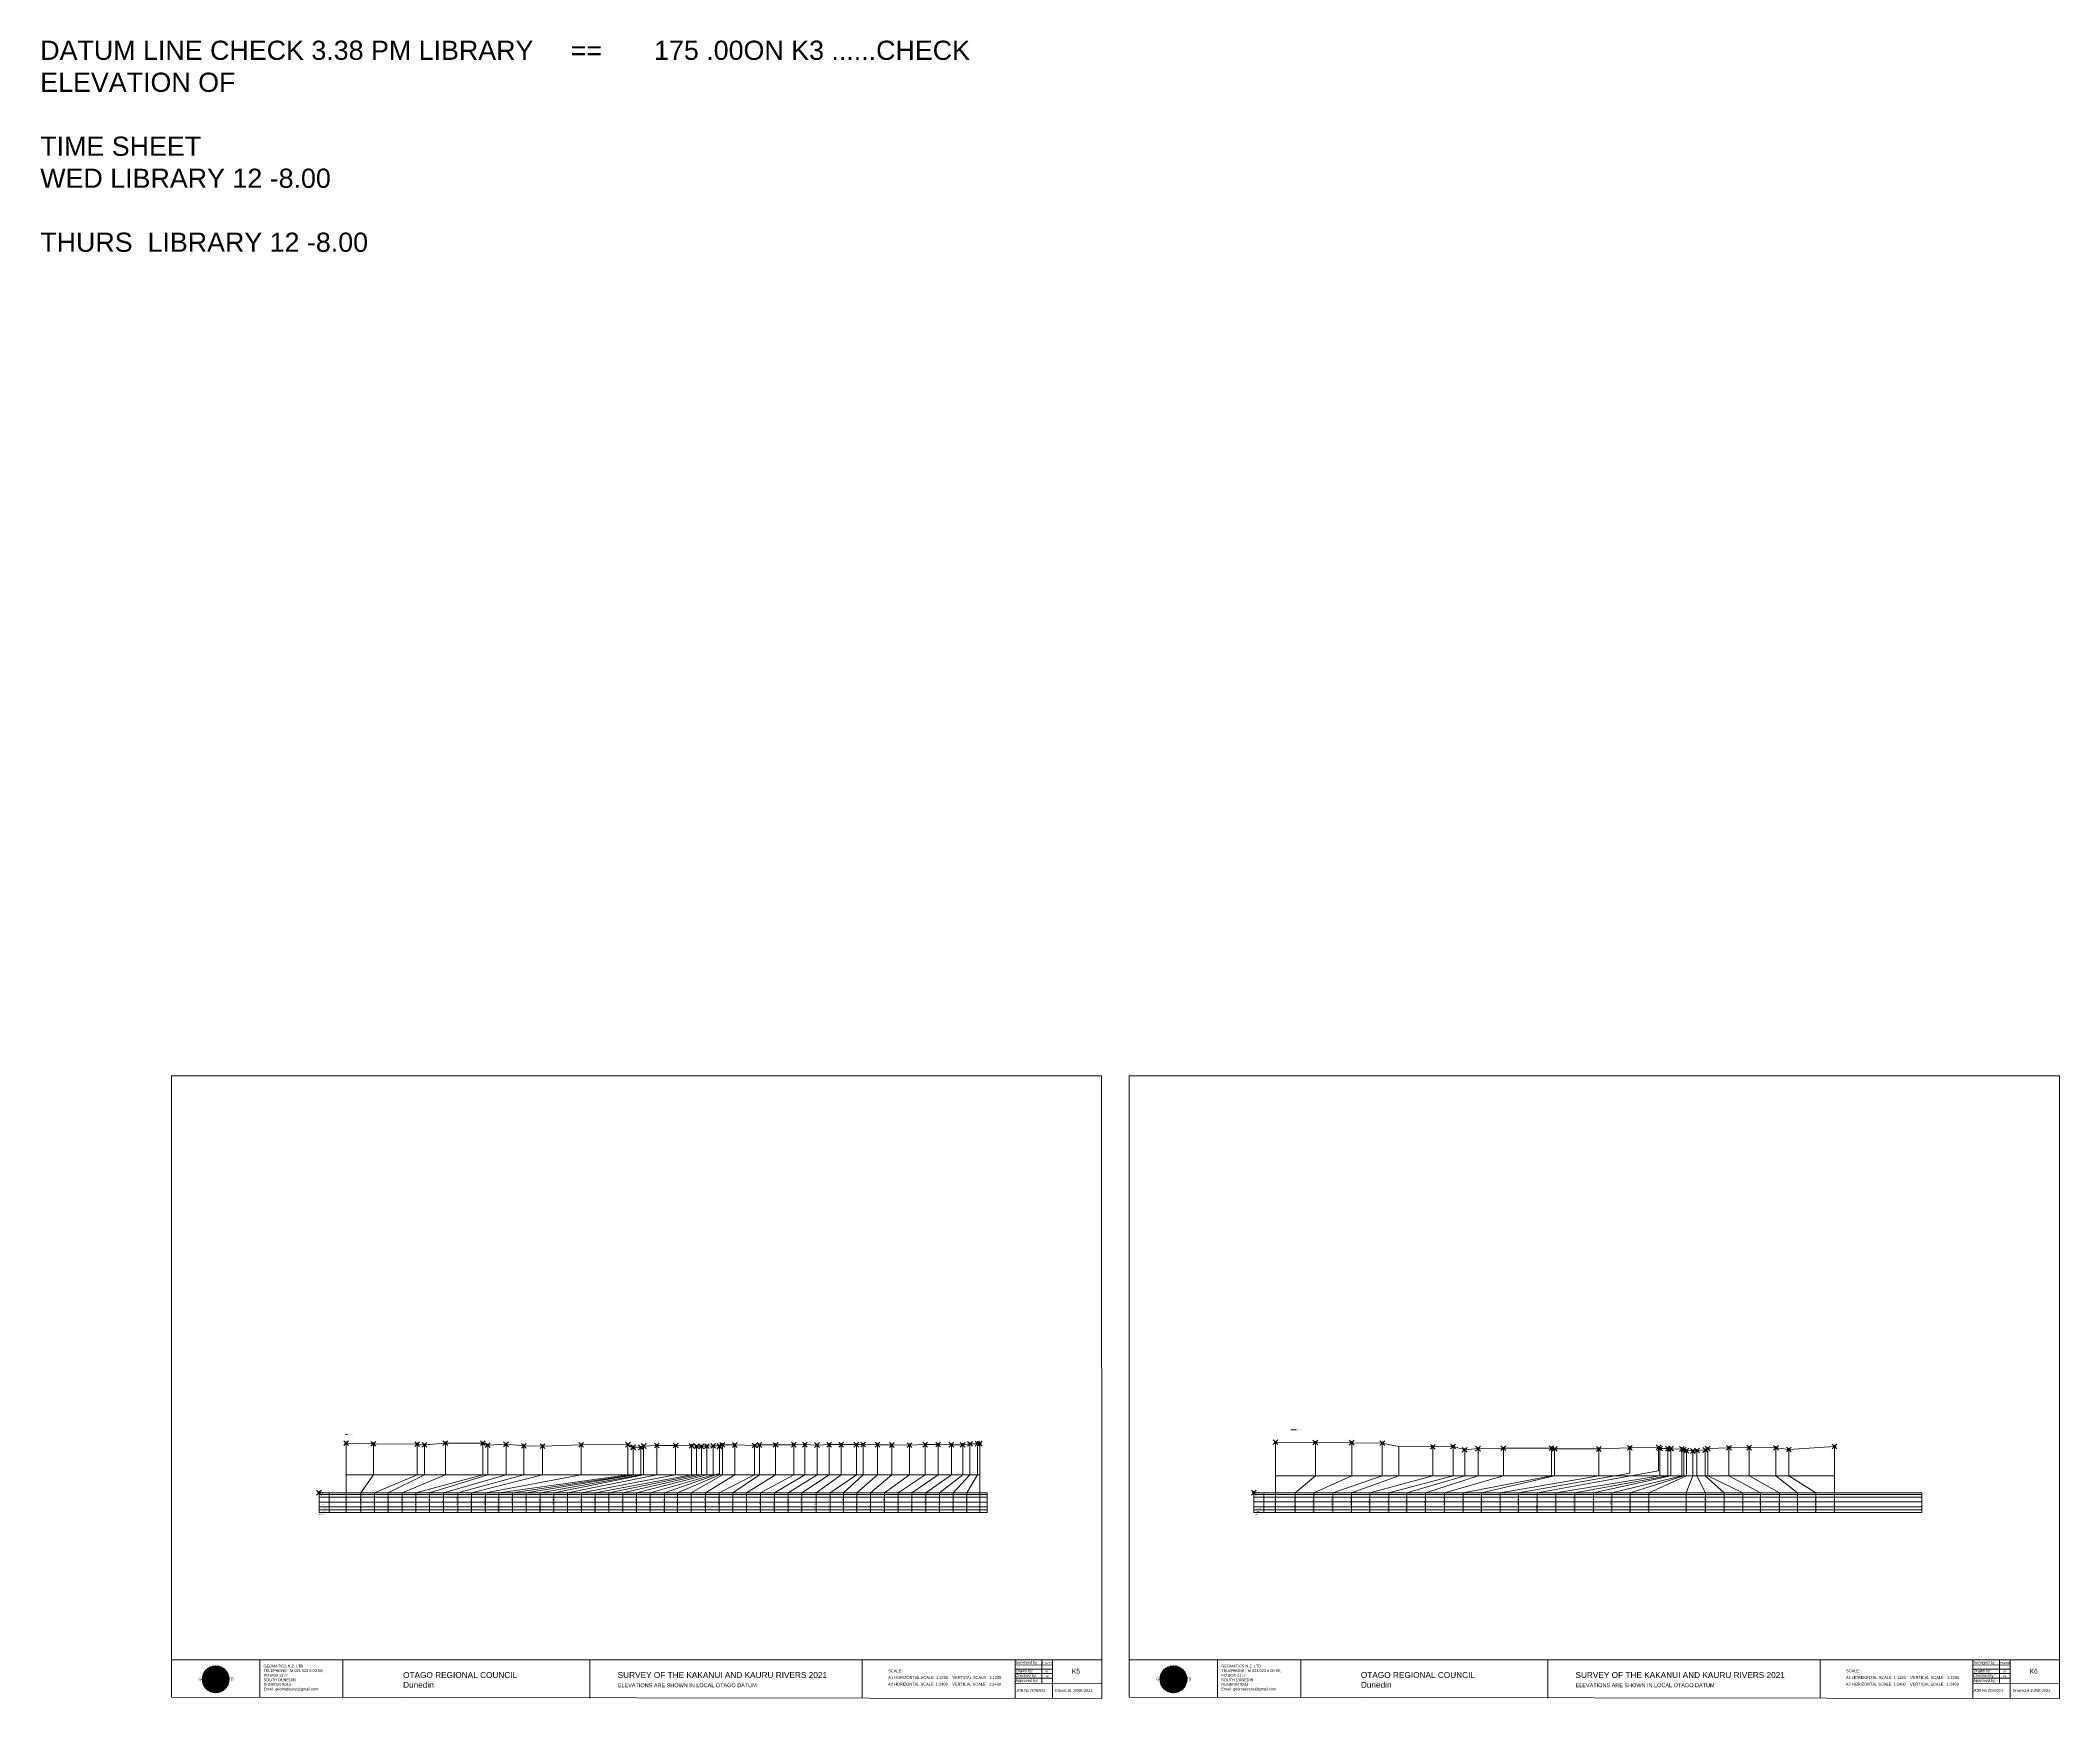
# Model space of a CAD drawing. Header units: millimetres. Extents: x -13548260 to 13046302109, y -19137686871 to 1424966580.
# Drawn here: x -10535555 to -8852271, y -26680 to 1355816 of the extents above; entities that cross this region are included whole.
import ezdxf

# ---------------------------------------------------------------- set-up
doc = ezdxf.new("R2010")
doc.units = ezdxf.units.MM
doc.header["$PDMODE"] = 35
doc.header["$PDSIZE"] = 2000
doc.layers.get('0').update_dxf_attribs({"lineweight": 0})
doc.layers.add('geo', color=7, linetype='Continuous', lineweight=0)
doc.styles.get("Standard").update_dxf_attribs({"font": 'arial.ttf'})

# ---------------------------------------------------------------- blocks, each defined once
blk = doc.blocks.new('Geomatics_Circle_SPT')
at = {"layer": 'geo', "color": 2, "linetype": 'Continuous', "lineweight": 0}
for p, q in [((0, 25.2), (-25.2, 0)), ((-24.7, 4.9), (-4.9, 24.7)), ((-24.7, -4.9), (4.9, 24.7)), ((4.9, -24.7), (-24.7, 4.9)), ((-24.7, 0), (0, -24.7)), ((-9.7, 23.3), (-23.3, 9.6)), ((9.7, 23.3), (-23.3, -9.7)), ((-23.3, 9.7), (9.7, -23.3)), ((-21, 14), (-14, 21)), ((-21, -14), (14, 21)), ((14, -21), (-21, 14)), ((0, 0), (-17.8, 17.8)), ((0, 0), (-17.8, -17.8)), ((-14, 21), (21, -14)), ((21, 14), (-14, -21)), ((23.3, -9.7), (-9.7, 23.3)), ((-9.7, -23.3), (23.3, 9.7)), ((-4.9, 24.7), (24.7, -4.9)), ((24.7, 4.9), (-4.9, -24.7)), ((25.2, 0), (0, 25.2)), ((0, 0), (17.8, 17.8)), ((0, 0), (17.8, -17.8)), ((0, -24.8), (25.2, 0)), ((4.9, 24.7), (24.7, 4.9)), ((23.3, 9.7), (9.7, 23.3)), ((14, 21), (21, 14)), ((17.8, 18.1), (17.8, 18.1)), ((-4.9, -24.7), (-24.7, -4.9)), ((-23.3, -9.7), (-9.7, -23.3)), ((-14, -21), (-21, -14)), ((-17.8, -17.8), (-17.8, -17.8)), ((24.7, -4.9), (4.9, -24.7)), ((4.9, -24.7), (4.9, -24.7)), ((9.7, -23.3), (23.3, -9.7)), ((21, -14), (14, -21)), ((18.1, -17.8), (18.1, -17.8))]:
    blk.add_line(p, q, dxfattribs=at)
at = {"layer": 'geo', "color": 1, "linetype": 'Continuous', "lineweight": 0}
for p, q in [((-25.2, 0), (9.7, 23.3)), ((-25.2, 0), (-9.6, 23.3)), ((-25.2, 0), (23.3, 9.7)), ((-25.2, 0), (-23.3, 9.7)), ((-23.3, -9.7), (-25.2, 0)), ((-9.6, -23.3), (-25.2, 0)), ((9.7, -23.3), (-25.2, 0)), ((-4.9, 24.8), (-24.7, -4.9)), ((4.9, 24.7), (-24.7, 4.9)), ((14, 21), (-24.7, -4.9)), ((-14, 21), (-24.7, 4.9)), ((21, 14), (-24.7, 4.9)), ((-21, 14), (-24.7, -4.9)), ((0, 0), (-24.7, 4.9)), ((-24.7, 4.9), (-21, -14)), ((-24.7, 4.9), (-4.9, -24.7)), ((-24.7, 4.9), (14, -21)), ((-24.7, 4.9), (-24.7, 4.9)), ((0, 0), (-24.7, -4.9)), ((-23.3, 9.7), (0, 25.2)), ((-23.3, -9.6), (0, 25.2)), ((-23.3, -9.6), (17.8, 17.8)), ((-23.3, 9.7), (-17.8, 17.9)), ((-23.3, -9.6), (-17.8, 17.9)), ((-23.3, 9.7), (17.8, 17.8)), ((-17.8, -17.8), (-23.3, 9.7)), ((0, -25.2), (-23.3, 9.7)), ((-23.3, 9.7), (17.8, -17.8)), ((-23.3, 9.7), (25.2, 0)), ((-23.3, 9.4), (-23.3, 9.4)), ((-23.3, -9.7), (25.2, 0)), ((4.9, 24.8), (-21, -14)), ((-4.9, 24.7), (-21, 14)), ((14, 21), (-21, 14)), ((-14, 21), (-21, -14)), ((0, 0), (-21, 14)), ((-21, 14), (-14, -21)), ((-21, 14), (4.9, -24.7)), ((-21, 14), (-21, 14)), ((24.7, 4.9), (-21, 14)), ((0, 0), (-21, -14)), ((-17.9, 17.6), (-17.9, 17.6)), ((-17.8, 17.8), (9.7, 23.3)), ((-17.8, 17.8), (-9.6, 23.3)), ((-17.8, -17.8), (9.7, 23.3)), ((-17.8, -17.8), (-9.7, 23.3)), ((-9.7, -23.3), (-17.8, 17.8)), ((-17.8, 17.8), (9.7, -23.3)), ((-17.8, 17.8), (23.3, -9.6)), ((-17.8, 17.8), (23.3, 9.7)), ((-17.8, -17.8), (23.3, 9.7)), ((4.9, 24.7), (-14, 21)), ((-4.9, 24.7), (-14, -20.9)), ((0, 0), (-14, 21)), ((-14, 21), (-4.9, -24.7)), ((-14, 21), (-14, 21)), ((24.7, -4.9), (-14, 21)), ((21, 14), (-14, 21)), ((-14, -21), (24.7, 4.9)), ((0, 0), (-14, -21)), ((-9.8, 23.1), (-9.8, 23.1)), ((-9.7, 23.3), (0, 25.2)), ((-9.7, 23.3), (0, -25.2)), ((-9.7, -23.3), (0, 25.2)), ((-9.6, 23.3), (17.8, -17.8)), ((-9.6, 23.3), (25.2, 0)), ((-9.6, 23.3), (17.8, 17.8)), ((-9.6, -23.3), (17.8, 17.9)), ((25.2, 0), (-9.6, -23.3)), ((0, 0), (-4.9, 24.7)), ((-4.9, 24.7), (-4.9, 24.7)), ((21, -14), (-4.9, 24.7)), ((24.8, 4.9), (-4.9, 24.7)), ((14, 21), (-4.9, 24.7)), ((-4.9, -24.7), (21, 14)), ((0, 0), (-4.9, -24.7)), ((-0.2, 25.1), (-0.2, 25.1)), ((0, 25.2), (9.7, -23.3)), ((0, 25.2), (23.3, -9.7)), ((0, 25.2), (23.3, 9.7)), ((0, 25.2), (9.7, 23.3)), ((0, 0), (4.9, 24.7)), ((0, -25.2), (9.7, 23.3)), ((0, 0), (14, 21)), ((0, 0), (21, 14)), ((23.3, 9.7), (0, -25.2)), ((0, 0), (24.8, 4.9)), ((0, 0), (4.9, -24.7)), ((0, 0), (14, -21)), ((0, 0), (21, -14)), ((0, 0), (24.8, -4.9)), ((21, 14), (4.9, 24.8)), ((14, -21), (4.9, 24.7)), ((24.7, -4.9), (4.9, 24.7)), ((4.9, 24.7), (4.9, 24.7)), ((4.9, -24.7), (14, 21)), ((4.9, -24.7), (24.7, 4.9)), ((9.4, 23.3), (9.4, 23.3)), ((9.7, 23.3), (17.8, -17.8)), ((9.7, 23.3), (25.2, 0)), ((9.7, 23.3), (17.8, 17.9)), ((17.8, 17.8), (9.7, -23.3)), ((25.2, 0), (9.7, -23.3)), ((21, -14), (14, 21)), ((24.7, 4.9), (14, 21)), ((14, 21), (14, 21)), ((14, -21), (21, 14)), ((17.6, 17.9), (17.6, 17.9)), ((17.8, 17.8), (23.3, -9.7)), ((17.8, 17.8), (23.3, 9.7)), ((23.3, 9.7), (17.8, -17.8)), ((24.7, -4.9), (21, 14)), ((21, 14), (21, 14)), ((21, -14), (24.7, 4.9)), ((23.1, 9.8), (23.1, 9.8)), ((23.3, 9.7), (25.2, 0)), ((25.2, 0), (23.3, -9.6)), ((24.7, 4.9), (24.7, 4.9)), ((25.1, 0.2), (25.1, 0.2)), ((-25.2, 0), (23.3, -9.7)), ((-25.1, -0.2), (-25.1, -0.2)), ((-24.7, -4.9), (-24.7, -4.9)), ((-24.7, -4.9), (-14, -21)), ((-24.7, -4.9), (4.9, -24.7)), ((-24.7, -4.9), (21, -14)), ((-17.8, -17.8), (-23.3, -9.7)), ((0, -25.2), (-23.3, -9.6)), ((17.8, -17.8), (-23.3, -9.6)), ((-23.1, -9.8), (-23.1, -9.8)), ((-21, -14), (24.7, -4.9)), ((-21, -14), (-21, -14)), ((-21, -14), (-4.9, -24.7)), ((-21, -14), (14, -21)), ((23.3, -9.7), (-17.8, -17.8)), ((-9.6, -23.3), (-17.8, -17.8)), ((9.7, -23.3), (-17.8, -17.8)), ((-17.6, -17.9), (-17.6, -17.9)), ((-14, -21), (21, -14)), ((-14, -21), (-14, -21)), ((-14, -21), (4.9, -24.7)), ((17.8, -17.8), (-9.7, -23.3)), ((0, -25.2), (-9.7, -23.3)), ((-9.4, -23.3), (-9.4, -23.3)), ((-4.9, -24.7), (24.7, -4.9)), ((-4.9, -24.7), (14, -21)), ((-4.9, -24.7), (-4.9, -24.7)), ((23.3, -9.6), (0, -25.2)), ((9.7, -23.3), (0, -25.2)), ((0.2, -25.1), (0.2, -25.1)), ((4.9, -24.7), (21, -14)), ((4.9, -24.7), (4.9, -24.7)), ((17.8, -17.8), (9.7, -23.3)), ((9.8, -23.1), (9.8, -23.1)), ((14, -21), (24.7, -4.9)), ((14, -21), (14, -21)), ((23.3, -9.6), (17.8, -17.8)), ((17.9, -17.6), (17.9, -17.6)), ((21, -14), (21, -14)), ((23.3, -9.4), (23.3, -9.4)), ((24.7, -4.9), (24.7, -4.9))]:
    blk.add_line(p, q, dxfattribs=at)
at = {"layer": 'geo', "color": 114, "linetype": 'Continuous', "lineweight": 0}
for p, q in [((17.9, 17.8), (-25.2, 0)), ((-24.7, 4.9), (14, 21)), ((-24.7, -4.9), (21, 14)), ((-14, -21), (-24.7, 4.9)), ((9.7, 23.3), (-23.3, 9.7)), ((0, 0), (-23.3, 9.7)), ((-23.3, 9.7), (-9.7, -23.3)), ((0, 0), (-23.3, -9.7)), ((-4.9, -24.7), (-21, 14)), ((-20.9, 14), (4.9, 24.7)), ((24.8, 4.9), (-20.9, -14)), ((0, 25.2), (-17.8, 17.8)), ((-17.8, 17.8), (0, -25.2)), ((-14, 21), (-4.9, 24.7)), ((4.9, -24.7), (-14, 21)), ((0, 0), (-9.7, 23.3)), ((0, 0), (-9.7, -23.3)), ((-4.9, 24.7), (14, -21)), ((17.8, -17.8), (0, 25.2)), ((0, 0), (9.7, 23.3)), ((0, 0), (23.3, 9.7)), ((0, 0), (9.7, -23.3)), ((0, 0), (23.3, -9.7)), ((4.9, 24.7), (21, -14)), ((23.3, -9.7), (9.7, 23.3)), ((14, 21), (24.7, -4.9)), ((25.2, 0), (17.8, 17.8)), ((21, 14), (24.7, 4.9)), ((-25.2, 0), (-17.8, -17.8)), ((-21, -14), (-24.7, -4.9)), ((-17.8, -17.8), (25.2, 0)), ((24.8, -4.9), (-14, -21)), ((-9.6, -23.3), (23.3, -9.7)), ((21, -14), (-4.9, -24.8)), ((0, -25.2), (17.9, -17.8)), ((14, -21), (4.9, -24.8))]:
    blk.add_line(p, q, dxfattribs=at)
at = {"layer": 'geo', "color": 250, "linetype": 'Continuous', "lineweight": 0}
for p, q in [((0, 0), (-25.2, 0)), ((24.7, 4.9), (-24.7, 4.9)), ((-24.7, 4.9), (-24.7, -4.9)), ((-23.3, 9.7), (23.3, 9.7)), ((-23.3, 9.7), (-23.3, 9.7)), ((-23.3, -9.7), (-23.3, 9.7)), ((21, 14), (-21, 14)), ((-21, 14), (-21, -14)), ((-17.8, 17.8), (17.8, 17.8)), ((-17.8, -17.8), (-17.8, 17.8)), ((-14, 21), (-14, 21)), ((14, 21), (-14, 21)), ((-14, 20.9), (-14, -21)), ((-9.7, 23.3), (9.7, 23.3)), ((-9.7, -23.3), (-9.7, 23.3)), ((-4.9, 24.7), (4.9, 24.7)), ((-4.9, 24.7), (-4.9, -24.7)), ((0, 0), (0, 25.2)), ((0, 0), (0, -25.2)), ((0, 0), (25.2, 0)), ((4.9, 24.7), (4.9, -24.7)), ((9.7, -23.3), (9.7, 23.3)), ((14, 21), (14, -21)), ((17.8, -17.8), (17.8, 17.8)), ((21, 14), (21, 14)), ((21, -14), (21, 14)), ((23.3, 9.7), (23.3, -9.7)), ((24.7, 4.9), (24.7, 4.9)), ((24.7, -4.9), (24.7, 4.9)), ((-24.7, -4.9), (24.7, -4.9)), ((23.3, -9.7), (-23.3, -9.7)), ((-21, -14), (21, -14)), ((17.8, -17.8), (-17.8, -17.8)), ((-14, -21), (14, -21)), ((9.7, -23.3), (-9.7, -23.3)), ((-4.9, -24.7), (4.9, -24.7))]:
    blk.add_line(p, q, dxfattribs=at)
blk = doc.blocks.new('GeomaticsNZ TITLE BLOCK')
at = {"color": 7, "linetype": 'Continuous', "lineweight": 0}
for p, q in [((0, 94.9), (0, 1579.2)), ((0, 1579.2), (2363.4, 1579.2)), ((2363.4, 1579.2), (2364, 94.9)), ((2364, 94.9), (0, 94.9)), ((0, 94.9), (0, 0)), ((15.9, 94.9), (2364, 94.9)), ((224.3, 95.2), (224.3, -0.3)), ((2364, 94.9), (382.6, 94.9)), ((435.8, 95.2), (435.8, -0.7)), ((1063.4, 94.9), (1063.4, -2.4)), ((1755.4, 94.9), (1755.4, -2.6)), ((2143.6, 60.4), (2238.6, 60.4)), ((2143.9, 94.9), (2143.7, -3)), ((2143.9, 81.9), (2238.6, 81.7)), ((2143.9, 71), (2238.6, 71)), ((2211.5, 94.9), (2211.5, 36.1)), ((2238.6, 94.8), (2238.6, -3.2)), ((2364, -3.5), (2364, 94.9)), ((0, 0), (2364, -3.5)), ((2143.8, 48.6), (2238.6, 48.6)), ((2143.8, 35.4), (2364, 35.3))]:
    blk.add_line(p, q, dxfattribs=at)
at = {"color": 7, "linetype": 'Continuous', "lineweight": 0, "xscale": 1.36, "yscale": 1.36, "zscale": 1.36}
blk.add_blockref('Geomatics_Circle_SPT', (112.4, 45.7), dxfattribs=at)
at = {"color": 7, "linetype": 'Continuous', "lineweight": 0}
for s, p in [('PK&RR', (2213.2, 84.8)), ('ST', (2220.3, 63.6)), ('PK', (2220.4, 50.6))]:
    blk.add_text(s, height=5, dxfattribs=at).set_placement(p)
at = {"color": 7, "linetype": 'Continuous', "lineweight": 0, "attachment_point": 1}
for s, width, heights, insert, char_height in [('{\\C256;GEOMATICS N.Z. LTD                   \\PTELEPHONE:  M 021 023 6 00 55;\\PPO BOX 2177\\PSOUTH DUNEDIN\\PDUNEDIN 9044\\PEmail: geomaticsnz@gmail.com}', 3535.727, [94.7], (234, 82.7), 7), ('{\\C256;OTAGO REGIONAL COUNCIL\\PDunedin}', 3535.727, [0], (588.6, 64), 15), ('{\\C256;SURVEY OF THE KAKANUI AND KAURU RIVERS 2021}', 3535.727, [0], (1133.8, 64), 15), ('{\\C256;Surveyed by:}', 3535.727, [0], (2144.7, 92.4), 7), ('{\\C256;Checked by:}', 3535.727, [0], (2144.7, 58.6), 7), ('{\\C256;Drawn by:}', 3535.727, [0], (2145.8, 70.4), 7), ('{\\C256;Geomatics N.Z. LTD                   }', 125.079, [15.8], (68.8, 49.9), 7), ('{\\C256;ELEVATIONS ARE SHOWN IN LOCAL OTAGO DATUM}', 3535.727, [0], (1134.1, 35.4), 10), ('{\\C256;Approved by:}', 3535.727, [0], (2144.7, 45.9), 7), ('{\\C256;JOB No 0032021}', 3535.727, [0], (2145.3, 20.8), 7), ('{\\C256;Drawn:16-JUNE-2021}', 3535.727, [0], (2244.7, 20.7), 7)]:
    blk.add_mtext_dynamic_manual_height_columns(s, width=width, gutter_width=159, heights=heights, dxfattribs=dict(at, insert=insert, char_height=char_height))

msp = doc.modelspace()

# ---------------------------------------------------------------- linework, layer by layer
at = {"color": 1, "linetype": 'Continuous', "lineweight": 0}
for p, q in [((-10281214.561, 193596.237), (-10279922.595, 193596.237)), ((-9493112.081, 197441.806), (-9488483.687, 197441.806))]:
    msp.add_line(p, q, dxfattribs=at)
at = {"color": 7}
for p, q in [((-10280659.332, 186365), (-10280659.332, 159896.811)), ((-10257981.899, 185736), (-10257981.899, 159896.811)), ((-10221408.313, 185448), (-10221408.313, 159896.811)), ((-10197926.363, 186329), (-10197926.363, 159896.811)), ((-10166685.511, 186251), (-10166685.511, 159896.811)), ((-10147401.987, 185332), (-10147401.987, 159896.811)), ((-9760649.621, 185683), (-9760649.621, 159896.811)), ((-9754433.866, 185833), (-9754433.866, 159896.811)), ((-9752363.023, 185883), (-9752363.023, 128457.071)), ((-10215349.025, 184868), (-10215349.025, 159896.811)), ((-10162654.491, 184691), (-10162654.491, 159896.811)), ((-10132611.808, 184143), (-10132611.808, 159896.811)), ((-10117003.673, 183824), (-10117003.673, 159896.811)), ((-10084683.705, 184825), (-10084683.705, 159896.811)), ((-10045726.491, 185057), (-10045726.491, 159896.811)), ((-10041460.219, 182948), (-10041460.219, 159896.811)), ((-10041437.016, 182808), (-10041437.016, 159896.811)), ((-10034909.149, 182838), (-10034909.149, 159896.811)), ((-10032652.986, 183928), (-10032652.986, 159896.811)), ((-10021684.139, 184339), (-10021684.139, 159896.811)), ((-10005984.426, 184300), (-10005984.426, 159896.811)), ((-9992645.659, 184050), (-9992645.659, 159896.811)), ((-9988502.412, 183811), (-9988502.412, 159896.811)), ((-9984520.789, 183811), (-9984520.789, 159896.811)), ((-9979930.612, 183811), (-9979930.612, 159896.811)), ((-9974741.066, 184021), (-9974741.066, 159896.811)), ((-9969508.754, 183982), (-9969508.754, 160941.186)), ((-9969378.326, 183702), (-9969378.326, 159896.811)), ((-9967015.854, 184922), (-9967015.854, 159896.811)), ((-9956706.331, 184812), (-9956706.331, 159896.811)), ((-9940128.75, 184373), (-9940128.75, 159896.811)), ((-9936059.803, 184773), (-9936059.803, 159896.811)), ((-9922642.31, 184914), (-9922642.31, 159896.811)), ((-9907538.972, 185035), (-9907538.972, 159896.811)), ((-9898272.087, 185045), (-9898272.087, 159896.811)), ((-9888107.786, 184726), (-9888107.786, 159896.811)), ((-9878071.32, 185046), (-9878071.32, 159896.811)), ((-9867964.445, 185077), (-9867964.445, 159896.811)), ((-9855336.3, 185098), (-9855336.3, 159896.811)), ((-9849743.475, 185108), (-9849743.475, 159896.811)), ((-9837633.093, 184999), (-9837633.093, 159896.811)), ((-9825744.628, 184799), (-9825744.628, 159896.811)), ((-9811117.817, 184690), (-9811117.817, 159896.811)), ((-9797936.053, 185071), (-9797936.053, 159896.811)), ((-9787082.776, 185101), (-9787082.776, 159896.811)), ((-9776120.539, 185012), (-9776120.539, 159896.811)), ((-9766697.767, 184972), (-9766697.767, 159896.811)), ((-10280659.332, 159896.811), (-9752363.023, 159896.811)), ((-10280659.332, 159896.811), (-10280659.332, 128457.071)), ((-10257981.899, 159896.811), (-10268436.984, 145000)), ((-10221408.313, 159896.811), (-10257097.599, 145000)), ((-10215349.025, 159896.811), (-10245523.38, 145000)), ((-10197926.363, 159896.811), (-10234090.758, 145000)), ((-10166685.511, 159896.811), (-10222606.432, 145000)), ((-10211151.651, 145000), (-10162654.491, 159896.811)), ((-10147401.987, 159896.811), (-10199381.383, 145000)), ((-10187640.328, 145000), (-10132611.808, 159896.811)), ((-10117003.673, 159896.811), (-10176141.85, 145000)), ((-10164487.978, 145000), (-10084683.705, 159896.811)), ((-10045726.491, 159896.811), (-10153323.726, 145000)), ((-10142024.373, 145000), (-10041437.016, 159896.811)), ((-10041437.016, 159493.074), (-10130656.376, 145000)), ((-10034909.149, 159896.811), (-10118924.44, 145000)), ((-10107640.637, 145000), (-10032652.986, 159896.811)), ((-10096133.252, 145000), (-10021684.139, 159896.811)), ((-10005984.426, 159896.811), (-10084412.268, 145000)), ((-10073182.181, 145000), (-9992645.659, 159896.811)), ((-9988502.412, 159896.811), (-10061762.323, 145000)), ((-10050138.385, 145000), (-9984520.789, 159896.811)), ((-10041437.016, 159896.811), (-10041437.016, 159493.074)), ((-9979930.612, 159896.811), (-10038700.588, 145000)), ((-9974741.066, 159896.811), (-10027208.286, 145000)), ((-9969508.754, 160941.186), (-10015372.14, 145000)), ((-9969378.326, 159896.811), (-10004442.057, 145000)), ((-9967015.854, 159896.811), (-9992918.043, 145000)), ((-9956706.331, 159896.811), (-9981189.628, 145000)), ((-9940128.75, 159896.811), (-9969693.549, 145000)), ((-9936059.803, 159896.811), (-9958197.482, 145000)), ((-9922642.31, 159896.811), (-9946907.971, 145000)), ((-9907538.972, 159896.811), (-9935369.106, 145000)), ((-9898272.087, 159896.811), (-9923578.189, 145000)), ((-9888107.786, 159896.811), (-9912264.552, 145000)), ((-9878071.32, 159896.811), (-9900696.163, 145000)), ((-9867964.445, 159896.811), (-9888776.776, 145000)), ((-9855336.3, 159896.811), (-9877308.911, 145000)), ((-9849743.475, 159896.811), (-9866051.867, 145000)), ((-9837633.093, 159896.811), (-9854862.79, 145000)), ((-9825744.628, 159896.811), (-9843598.148, 145000)), ((-9811117.817, 159896.811), (-9831972.667, 145000)), ((-9797936.053, 159896.811), (-9820522.507, 145000)), ((-9787082.776, 159896.811), (-9809185.899, 145000)), ((-9776120.539, 159896.811), (-9797506.191, 145000)), ((-9766697.767, 159896.811), (-9786030.717, 145000)), ((-9760649.621, 159896.811), (-9774531.495, 145000)), ((-9754433.866, 159896.811), (-9763260.055, 145000)), ((-10303277.688, 145000), (-9746336.878, 145000)), ((-10268436.984, 128457.071), (-10268436.984, 145000)), ((-10257097.599, 128457.071), (-10257097.599, 145000)), ((-10245523.38, 128457.071), (-10245523.38, 145000)), ((-10234090.758, 128457.071), (-10234090.758, 145000)), ((-10222606.432, 128457.071), (-10222606.432, 145000)), ((-10211151.651, 128457.071), (-10211151.651, 145000)), ((-10199381.383, 128457.071), (-10199381.383, 145000)), ((-10187640.328, 128457.071), (-10187640.328, 145000)), ((-10176141.85, 128457.071), (-10176141.85, 145000)), ((-10164487.978, 128457.071), (-10164487.978, 145000)), ((-10153323.726, 128457.071), (-10153323.726, 145000)), ((-10142024.373, 128457.071), (-10142024.373, 145000)), ((-10130656.376, 128457.071), (-10130656.376, 145000)), ((-10118924.44, 128457.071), (-10118924.44, 145000)), ((-10107640.637, 128457.071), (-10107640.637, 145000)), ((-10096133.252, 128457.071), (-10096133.252, 145000)), ((-10084412.268, 128457.071), (-10084412.268, 145000)), ((-10073182.181, 128457.071), (-10073182.181, 145000)), ((-10061762.323, 128457.071), (-10061762.323, 145000)), ((-10050138.385, 128457.071), (-10050138.385, 145000)), ((-10038700.588, 128457.071), (-10038700.588, 145000)), ((-10027208.286, 128457.071), (-10027208.286, 145000)), ((-10015372.14, 128457.071), (-10015372.14, 145000)), ((-10004442.057, 128457.071), (-10004442.057, 145000)), ((-9992918.043, 128457.071), (-9992918.043, 145000)), ((-9981189.628, 128457.071), (-9981189.628, 145000)), ((-9969693.549, 128457.071), (-9969693.549, 145000)), ((-9958197.482, 128457.071), (-9958197.482, 145000)), ((-9946907.971, 128457.071), (-9946907.971, 145000)), ((-9935369.106, 128457.071), (-9935369.106, 145000)), ((-9923578.189, 128457.071), (-9923578.189, 145000)), ((-9912264.552, 128457.071), (-9912264.552, 145000)), ((-9900696.163, 128457.071), (-9900696.163, 145000)), ((-9888776.776, 128457.071), (-9888776.776, 145000)), ((-9877308.911, 128457.071), (-9877308.911, 145000)), ((-9866051.867, 128457.071), (-9866051.867, 145000)), ((-9854862.79, 128457.071), (-9854862.79, 145000)), ((-9843598.148, 128457.071), (-9843598.148, 145000)), ((-9831972.667, 128457.071), (-9831972.667, 145000)), ((-9820522.507, 128457.071), (-9820522.507, 145000)), ((-9809185.899, 128457.071), (-9809185.899, 145000)), ((-9797506.191, 128457.071), (-9797506.191, 145000)), ((-9786030.717, 128457.071), (-9786030.717, 145000)), ((-9774531.495, 128457.071), (-9774531.495, 145000)), ((-9763260.055, 128457.071), (-9763260.055, 145000))]:
    msp.add_line(p, q, dxfattribs=at)
at = {"color": 7, "lineweight": 0}
for p, q in [((-9505851.199, 187088), (-9505851.199, 128457.071)), ((-9472677.043, 186859), (-9472677.043, 159087.702)), ((-9442384.392, 186671), (-9442384.392, 159087.702)), ((-9416882.501, 186332), (-9416882.501, 159087.702)), ((-9403090.546, 183472), (-9403090.546, 159087.702)), ((-9374752.759, 183294), (-9374752.759, 159087.702)), ((-9357943.046, 183525), (-9357943.046, 159087.702)), ((-9348231.081, 180815), (-9348231.081, 159087.702)), ((-9337091.896, 181726), (-9337091.896, 159087.702)), ((-9315992.493, 182046), (-9315992.493, 159087.702)), ((-9275787.617, 182118), (-9275787.617, 159087.702)), ((-9273242.488, 181528), (-9273242.488, 159087.702)), ((-9236411.943, 181480), (-9236411.943, 159087.702)), ((-9210487.54, 182391), (-9210487.54, 161225.41)), ((-9186566.812, 182802), (-9186566.812, 163276.146)), ((-9185406.124, 181793), (-9185406.124, 159087.702)), ((-9178838.567, 181793), (-9178838.567, 159087.702)), ((-9176237.609, 181693), (-9176237.609, 159087.702)), ((-9167160.016, 181393), (-9167160.016, 159087.702)), ((-9165503.847, 180653), (-9165503.847, 159087.702)), ((-9163429.614, 180073), (-9163429.614, 159087.702)), ((-9157968.667, 179814), (-9157968.667, 159087.702)), ((-9154577.573, 180104), (-9154577.573, 159087.702)), ((-9147642.748, 180644), (-9147642.748, 159087.702)), ((-9145622.587, 181814), (-9145622.587, 159087.702)), ((-9127889.656, 182485), (-9127889.656, 159087.702)), ((-9111104.348, 182546), (-9111104.348, 159087.702)), ((-9088753.174, 182447), (-9088753.174, 159087.702)), ((-9078074.768, 181007), (-9078074.768, 159087.702)), ((-9039951.469, 183579), (-9039951.469, 128457.071)), ((-9505851.199, 159087.702), (-9039951.469, 159087.702)), ((-9472677.043, 159087.702), (-9489487.552, 145000)), ((-9442384.392, 159087.702), (-9473949.768, 145000)), ((-9416882.501, 159087.702), (-9458264.112, 145000)), ((-9403090.546, 159087.702), (-9442643.532, 145000)), ((-9374752.759, 159087.702), (-9427383.411, 145000)), ((-9357943.046, 159087.702), (-9411567.59, 145000)), ((-9348231.081, 159087.702), (-9396337.532, 145000)), ((-9337091.896, 159087.702), (-9380977.296, 145000)), ((-9315992.493, 159087.702), (-9365161.461, 145000)), ((-9275787.617, 159087.702), (-9349405.92, 145000)), ((-9273242.488, 159087.702), (-9334068.715, 145000)), ((-9236411.943, 159087.702), (-9318600.413, 145000)), ((-9303387.576, 145000), (-9210487.54, 161225.41)), ((-9186566.812, 163276.146), (-9287911.324, 145000)), ((-9185406.124, 159087.702), (-9272303.35, 145000)), ((-9178838.567, 159087.702), (-9256431.961, 145000)), ((-9176237.609, 159087.702), (-9240823.987, 145000)), ((-9167160.016, 159087.702), (-9225567.285, 145000)), ((-9165503.847, 159087.702), (-9210354.462, 145000)), ((-9163429.614, 159087.702), (-9194680.634, 145000)), ((-9157968.667, 159087.702), (-9163662.262, 145000)), ((-9154577.573, 159087.702), (-9147400.364, 145000)), ((-9147642.748, 159087.702), (-9132002.225, 145000)), ((-9145622.587, 159087.702), (-9116287.672, 145000)), ((-9127889.656, 159087.702), (-9101564.932, 145000)), ((-9111104.348, 159087.702), (-9085744.913, 145000)), ((-9088753.174, 159087.702), (-9070663.173, 145000)), ((-9078074.768, 159087.702), (-9055473.131, 145000)), ((-10303277.688, 145000), (-10303277.688, 128457.071)), ((-10303277.688, 143485.828), (-9746336.878, 143485.828)), ((-10303277.688, 141179.062), (-9746336.878, 141179.062)), ((-10303277.688, 137113.666), (-9746336.878, 137113.666)), ((-10294841.053, 145000), (-10294841.053, 128457.071)), ((-9746336.878, 128457.071), (-9746336.878, 145000)), ((-9524007.699, 145000), (-9524007.699, 128457.071)), ((-9524007.699, 145000), (-8967066.889, 145000)), ((-9524007.699, 143485.828), (-8967066.889, 143485.828)), ((-9524007.699, 141293.481), (-8967066.889, 141293.481)), ((-9524007.699, 137328.408), (-8967066.889, 137328.408)), ((-9515571.064, 145000), (-9515571.064, 128457.071)), ((-9489487.552, 128457.071), (-9489487.552, 145000)), ((-9473949.768, 128457.071), (-9473949.768, 145000)), ((-9458264.112, 128457.071), (-9458264.112, 145000)), ((-9442643.532, 128457.071), (-9442643.532, 145000)), ((-9427383.411, 128457.071), (-9427383.411, 145000)), ((-9411567.59, 128457.071), (-9411567.59, 145000)), ((-9396337.532, 128457.071), (-9396337.532, 145000)), ((-9380977.296, 128457.071), (-9380977.296, 145000)), ((-9365161.461, 128457.071), (-9365161.461, 145000)), ((-9349405.92, 128457.071), (-9349405.92, 145000)), ((-9334068.715, 128457.071), (-9334068.715, 145000)), ((-9318600.413, 128457.071), (-9318600.413, 145000)), ((-9303387.576, 128457.071), (-9303387.576, 145000)), ((-9287911.324, 128457.071), (-9287911.324, 145000)), ((-9272303.35, 128457.071), (-9272303.35, 145000)), ((-9256431.961, 128457.071), (-9256431.961, 145000)), ((-9240823.987, 128457.071), (-9240823.987, 145000)), ((-9225567.285, 128457.071), (-9225567.285, 145000)), ((-9210354.462, 128457.071), (-9210354.462, 145000)), ((-9194680.634, 128457.071), (-9194680.634, 145000)), ((-9163662.262, 128457.071), (-9163662.262, 145000)), ((-9147400.364, 128457.071), (-9147400.364, 145000)), ((-9132002.225, 128457.071), (-9132002.225, 145000)), ((-9116287.672, 128457.071), (-9116287.672, 145000)), ((-9101564.932, 128457.071), (-9101564.932, 145000)), ((-9085744.913, 128457.071), (-9085744.913, 145000)), ((-9070663.173, 128457.071), (-9070663.173, 145000)), ((-9055473.131, 128457.071), (-9055473.131, 145000)), ((-8967066.889, 128457.071), (-8967066.889, 145000)), ((-10303277.688, 133169.459), (-9746336.878, 133169.459)), ((-10303277.688, 130596.644), (-9746336.878, 130596.644)), ((-10303277.688, 128457.071), (-9746336.878, 128457.071)), ((-9524007.699, 133172.479), (-8967066.889, 133172.479)), ((-9524007.699, 130759.678), (-8967066.889, 130759.678)), ((-9524007.699, 128457.071), (-8967066.889, 128457.071))]:
    msp.add_line(p, q, dxfattribs=at)
at = {"color": 1}
for points in [[(-10280659.332, 186365), (-10257981.899, 185736), (-10221408.313, 185448), (-10215349.025, 184868), (-10197926.363, 186329), (-10166685.511, 186251), (-10162654.491, 184691), (-10147401.987, 185332), (-10132611.808, 184143), (-10117003.673, 183824), (-10084683.705, 184825), (-10045726.491, 185057), (-10041460.219, 182948), (-10041460.219, 182948), (-10034909.149, 182838), (-10032652.986, 183928), (-10021684.139, 184339), (-10005984.426, 184300), (-9992645.659, 184050), (-9988502.412, 183671), (-9984520.789, 183701), (-9979930.612, 183811), (-9974741.066, 184021), (-9969508.754, 183982), (-9969378.326, 183702), (-9967015.854, 184922), (-9956706.331, 184812), (-9940128.75, 184373), (-9936059.803, 184773), (-9922642.31, 184914), (-9907538.972, 185035), (-9898272.087, 185045), (-9888107.786, 184726), (-9878071.32, 185046), (-9867964.445, 185077), (-9855336.3, 185098), (-9849743.475, 185108), (-9837633.093, 184999), (-9825744.628, 184799), (-9811117.817, 184690), (-9797936.053, 185071), (-9787082.776, 185101), (-9776120.539, 185012), (-9766697.767, 184972), (-9760649.621, 185683), (-9754433.866, 185833), (-9752363.023, 185883)], [(-9505851.199, 187088), (-9472677.043, 186859), (-9442384.392, 186671), (-9416882.501, 186332), (-9403090.546, 183472), (-9373579.267, 183294), (-9357943.046, 183525), (-9348231.081, 180815), (-9337091.896, 181726), (-9315992.493, 182046), (-9275787.617, 182118), (-9273242.488, 181528), (-9236411.943, 181480), (-9210487.54, 182391), (-9186566.812, 182802), (-9185406.124, 181793), (-9178838.567, 181763), (-9176237.609, 181693), (-9167160.016, 181393), (-9165503.847, 180653), (-9163429.614, 180073), (-9157968.667, 179814), (-9154577.573, 180104), (-9147642.748, 180644), (-9145622.587, 181814)], [(-9145622.587, 181814), (-9127889.656, 182485), (-9111104.348, 182546), (-9088753.174, 182447), (-9078074.768, 181007), (-9039951.469, 183579)]]:
    msp.add_lwpolyline(points, dxfattribs=at)
at = {"color": 7}
for p in [(-10280659.332, 186365), (-10257981.899, 185736), (-10221408.313, 185448), (-10215349.025, 184868), (-10197926.363, 186329), (-10166685.511, 186251), (-10162654.491, 184691), (-10147401.987, 185332), (-10132611.808, 184143), (-10117003.673, 183824), (-10084683.705, 184825), (-10045726.491, 185057), (-10032652.986, 183928), (-10021684.139, 184339), (-10005984.426, 184300), (-9992645.659, 184050), (-9988502.412, 183671), (-9984520.789, 183701), (-9979930.612, 183811), (-9974741.066, 184021), (-9969508.754, 183982), (-9969378.326, 183702), (-9967015.854, 184922), (-9956706.331, 184812), (-9940128.75, 184373), (-9936059.803, 184773), (-9922642.31, 184914), (-9907538.972, 185035), (-9898272.087, 185045), (-9888107.786, 184726), (-9878071.32, 185046), (-9867964.445, 185077), (-9855336.3, 185098), (-9849743.475, 185108), (-9837633.093, 184999), (-9825744.628, 184799), (-9811117.817, 184690), (-9797936.053, 185071), (-9787082.776, 185101), (-9776120.539, 185012), (-9766697.767, 184972), (-9760649.621, 185683), (-9754433.866, 185833), (-9752363.023, 185883), (-10041460.219, 182948), (-10041437.016, 182808), (-10034909.149, 182838)]:
    msp.add_point(p, dxfattribs=at)
at = {"color": 7, "lineweight": 0}
for p in [(-9505851.199, 187088), (-9472677.043, 186859), (-9442384.392, 186671), (-9416882.501, 186332), (-9374752.759, 183294), (-9357943.046, 183525), (-9039951.469, 183579), (-9348231.081, 180815), (-9337091.896, 181726), (-9315992.493, 182046), (-9275787.617, 182118), (-9273242.488, 181528), (-9236411.943, 181480), (-9210487.54, 182391), (-9186566.812, 182802), (-9185406.124, 181793), (-9178838.567, 181763), (-9176237.609, 181693), (-9167160.016, 181393), (-9165503.847, 180653), (-9163429.614, 180073), (-9157968.667, 179814), (-9154577.573, 180104), (-9147642.748, 180644), (-9145622.587, 181814), (-9127889.656, 182485), (-9111104.348, 182546), (-9088753.174, 182447), (-9078074.768, 181007), (-10303277.688, 144999.998), (-9524007.699, 144999.998)]:
    msp.add_point(p, dxfattribs=at)

# ---------------------------------------------------------------- block references
at = {"color": 7, "lineweight": 0, "xscale": 328.0893611588879, "yscale": 328.0893611588879, "zscale": 328.0893611588879}
for p in [(-10426309.109, -25517.453), (-9627869.722, -25517.453)]:
    msp.add_blockref('GeomaticsNZ TITLE BLOCK', p, dxfattribs=at)

# ---------------------------------------------------------------- texts
at = {"linetype": 'Continuous', "lineweight": 0}
msp.add_text('Ground Level', height=500, dxfattribs=at).set_placement((-10279319.42, 193574.033))
at = {"color": 7, "linetype": 'Continuous', "lineweight": 0}
msp.add_text('Ground Level', height=500, dxfattribs=at).set_placement((-9487880.512, 197419.602))
at = {"color": 7, "lineweight": 0}
for s, height, p in [('DATUM 145.00', 500, (-10303277.674, 145176.553)), ('Easting', 500, (-10301444.1, 134732.596)), ('Northing', 500, (-10301441.639, 138778.378)), ('DATUM 145.00', 500, (-9524007.685, 145176.553)), ('Easting', 500, (-9522174.111, 134732.596)), ('Northing', 500, (-9522171.65, 138778.378)), ('Section K5', 601.4869, (-10303277.688, 126712.008)), ('Ground Level', 500, (-10301422.355, 131604.404)), ('Chainage', 500, (-10301419.483, 129294.064)), ('Section K6', 601.4869, (-9524007.699, 126712.008)), ('Ground Level', 500, (-9522152.366, 131604.404)), ('Chainage', 500, (-9522149.494, 129294.064)), ('A3 HORIZONTAL SCALE  1:2400    VERTICAL SCALE   1:2400 ', 2361.21869, (-9828930.035, -15842.361)), ('A1 HORIZONTAL SCALE  1:1200    VERTICAL SCALE   1:1200 ', 2361.21869, (-9828752.817, -10285.524)), ('SCALE :  ', 2361.2187, (-9828728.662, -4728.688)), ('K5', 3935.3645, (-9675616.477, -5762.706)), ('A3 HORIZONTAL SCALE  1:2400    VERTICAL SCALE   1:2400 ', 2361.21869, (-9030490.648, -15842.361)), ('A1 HORIZONTAL SCALE  1:1200    VERTICAL SCALE   1:1200 ', 2361.21869, (-9030313.429, -10285.524)), ('SCALE :  ', 2361.2187, (-9030289.274, -4728.688)), ('K6', 3935.3645, (-8877177.09, -5762.706))]:
    msp.add_text(s, height=height, dxfattribs=at).set_placement(p)
at = {"color": 7}
for s, p in [('1.08     186.37  1423122.01  5003854.10', (-10280805.433, 128381.014)), ('23.76   185.74  1423145.38  5003848.43', (-10268672.583, 128436.608)), ('60.33   185.45  1423180.54  5003838.36', (-10257187.881, 128430.809)), ('66.39   184.87  1423186.33  5003836.57', (-10245703.179, 128430.809)), ('83.81   186.33  1423203.09  5003831.81', (-10234218.476, 128428.763)), ('115.05  186.25  1423233.04  5003822.92', (-10222733.774, 128381.014)), ('119.08  184.69  1423236.95  5003821.93', (-10211249.071, 128381.014)), ('134.34  185.33  1423251.61  5003817.72', (-10199764.369, 128381.014)), ('149.13  184.14  1423265.78  5003813.48', (-10188279.667, 128381.014)), ('164.73  183.82  1423280.79  5003809.20', (-10176794.964, 128381.014)), ('197.05  184.83  1423311.82  5003800.16', (-10165310.262, 128381.014)), ('236.01  185.06  1423349.23  5003789.29', (-10153825.56, 128436.608)), ('240.28  182.95  1423353.48  5003788.63', (-10142340.857, 128436.608)), ('240.30  182.81  1423353.53  5003788.72', (-10130856.155, 128436.608)), ('246.83  182.84  1423359.73  5003786.66', (-10119371.453, 128436.608)), ('249.08  183.93  1423361.83  5003785.80', (-10107886.75, 128436.608)), ('260.05  184.34  1423372.45  5003783.04', (-10096402.048, 128436.608)), ('275.75  184.30  1423387.46  5003778.43', (-10084917.345, 128436.608)), ('289.09  184.05  1423400.31  5003774.85', (-10073432.643, 128436.608)), ('293.24  183.67  1423404.25  5003773.56', (-10061947.941, 128436.608)), ('297.22  183.70  1423408.12  5003772.61', (-10050463.238, 128436.608)), ('301.81  183.81  1423412.58  5003771.51', (-10038978.536, 128427.74)), ('307.00  184.02  1423417.43  5003769.60', (-10027493.834, 128427.74)), ('312.23  183.98  1423422.44  5003768.09', (-10016009.131, 128427.74)), ('312.36  183.70  1423422.57  5003768.07', (-10004524.429, 128427.74)), ('314.72  184.92  1423424.85  5003767.45', (-9993039.726, 128427.74)), ('325.03  184.81  1423434.63  5003764.16', (-9981555.024, 128427.74)), ('341.61  184.37  1423450.06  5003757.87', (-9970070.322, 128427.74)), ('345.68  184.77  1423454.68  5003759.17', (-9958585.619, 128427.74)), ('359.10  184.91  1423467.45  5003755.03', (-9947100.917, 128427.74)), ('374.20  185.04  1423482.03  5003751.08', (-9935616.215, 128427.74)), ('383.47  185.05  1423491.02  5003748.81', (-9924131.512, 128427.74)), ('393.63  184.73  1423500.84  5003746.18', (-9912646.81, 128427.74)), ('403.67  185.05  1423510.81  5003744.54', (-9901162.108, 128448.204)), ('413.77  185.08  1423520.33  5003741.07', (-9889677.405, 128448.204)), ('426.40  185.10  1423532.08  5003736.24', (-9878192.703, 128448.204)), ('431.99  185.11  1423537.61  5003735.23', (-9866708, 128448.204)), ('444.10  185.00  1423549.08  5003731.30', (-9855223.298, 128448.204)), ('455.99  184.80  1423560.62  5003728.41', (-9843738.596, 128448.204)), ('470.62  184.69  1423574.75  5003724.62', (-9832253.893, 128448.204)), ('483.80  185.07  1423587.24  5003720.36', (-9820769.191, 128448.204)), ('494.65  185.10  1423597.89  5003718.12', (-9809284.489, 128448.204)), ('505.62  185.01  1423608.33  5003714.76', (-9797799.786, 128428.081)), ('515.04  184.97  1423617.28  5003711.79', (-9786315.084, 128428.081)), ('521.09  185.68  1423623.20  5003710.49', (-9774830.381, 128428.081)), ('527.30  185.83  1423629.32  5003709.28', (-9763345.679, 128428.081)), ('529.37  185.88  1423630.97  5003707.53', (-9751860.977, 128428.081))]:
    msp.add_text(s, height=500, rotation=90, dxfattribs=at).set_placement(p)
at = {"color": 7, "lineweight": 0}
for s, p in [('0.29    187.09  1423367.95  5004295.07', (-9506032.812, 128428.081)), ('33.46   186.86  1423386.86  5004267.81', (-9489840.096, 128427.74)), ('63.75   186.67  1423404.04  5004242.86', (-9474331.04, 128430.809)), ('89.26   186.33  1423418.61  5004221.93', (-9458821.983, 128428.763)), ('103.05  183.47  1423426.46  5004210.59', (-9443312.927, 128381.014)), ('131.39  183.29  1423442.56  5004187.27', (-9427803.87, 128381.014)), ('148.20  183.53  1423452.36  5004173.61', (-9412294.813, 128381.014)), ('157.91  180.82  1423457.39  5004165.28', (-9396785.757, 128381.014)), ('169.05  181.73  1423466.12  5004157.80', (-9381276.7, 128381.014)), ('190.15  182.05  1423476.14  5004139.05', (-9365767.643, 128381.014)), ('230.35  182.12  1423502.83  5004108.69', (-9350258.587, 128436.608)), ('232.90  181.53  1423499.34  5004103.12', (-9334749.53, 128436.608)), ('269.73  181.48  1423519.84  5004072.52', (-9319240.474, 128436.608)), ('295.65  182.39  1423535.87  5004052.08', (-9303731.417, 128436.608)), ('319.57  182.80  1423552.61  5004034.60', (-9288222.36, 128427.74)), ('320.73  181.79  1423553.98  5004034.15', (-9272713.304, 128427.74)), ('327.30  181.76  1423554.55  5004026.46', (-9257204.247, 128427.74)), ('329.90  181.69  1423556.46  5004024.68', (-9241695.191, 128427.74)), ('338.98  181.39  1423561.23  5004016.94', (-9226186.134, 128427.74)), ('340.63  180.65  1423562.06  5004015.50', (-9210677.077, 128427.74)), ('342.71  180.07  1423563.09  5004013.69', (-9195168.021, 128427.74)), ('347.53  179.81  1423566.12  5004009.92', (-9164149.908, 128427.74)), ('351.56  180.10  1423568.27  5004006.51', (-9148004.759, 128427.74)), ('358.50  180.64  1423571.44  5004000.27', (-9132495.702, 128427.74)), ('360.52  181.81  1423573.40  5003999.17', (-9116562.584, 128427.74)), ('378.25  182.49  1423583.58  5003984.65', (-9102113.681, 128427.74)), ('395.03  182.55  1423593.38  5003971.02', (-9086604.625, 128427.74)), ('417.39  182.45  1423607.13  5003953.36', (-9071095.568, 128448.204)), ('428.06  181.01  1423611.60  5003943.46', (-9055586.511, 128448.204)), ('466.19  183.58  1423633.84  5003912.49', (-9040077.455, 128448.204))]:
    msp.add_text(s, height=500, rotation=90, dxfattribs=at).set_placement(p)
at = {"insert": (-10535652.834, 1355577.653), "char_height": 16000, "width": 874894.95225, "attachment_point": 1}
msp.add_mtext('DATUM LINE CHECK 3.38 PM LIBRARY     ==       175 .00ON K3 ......CHECK  ELEVATION OF \\P\\PTIME SHEET \\PWED LIBRARY 12 -8.00\\P\\PTHURS  LIBRARY 12 -8.00 ', dxfattribs=at)

doc.saveas('drawing.dxf')
